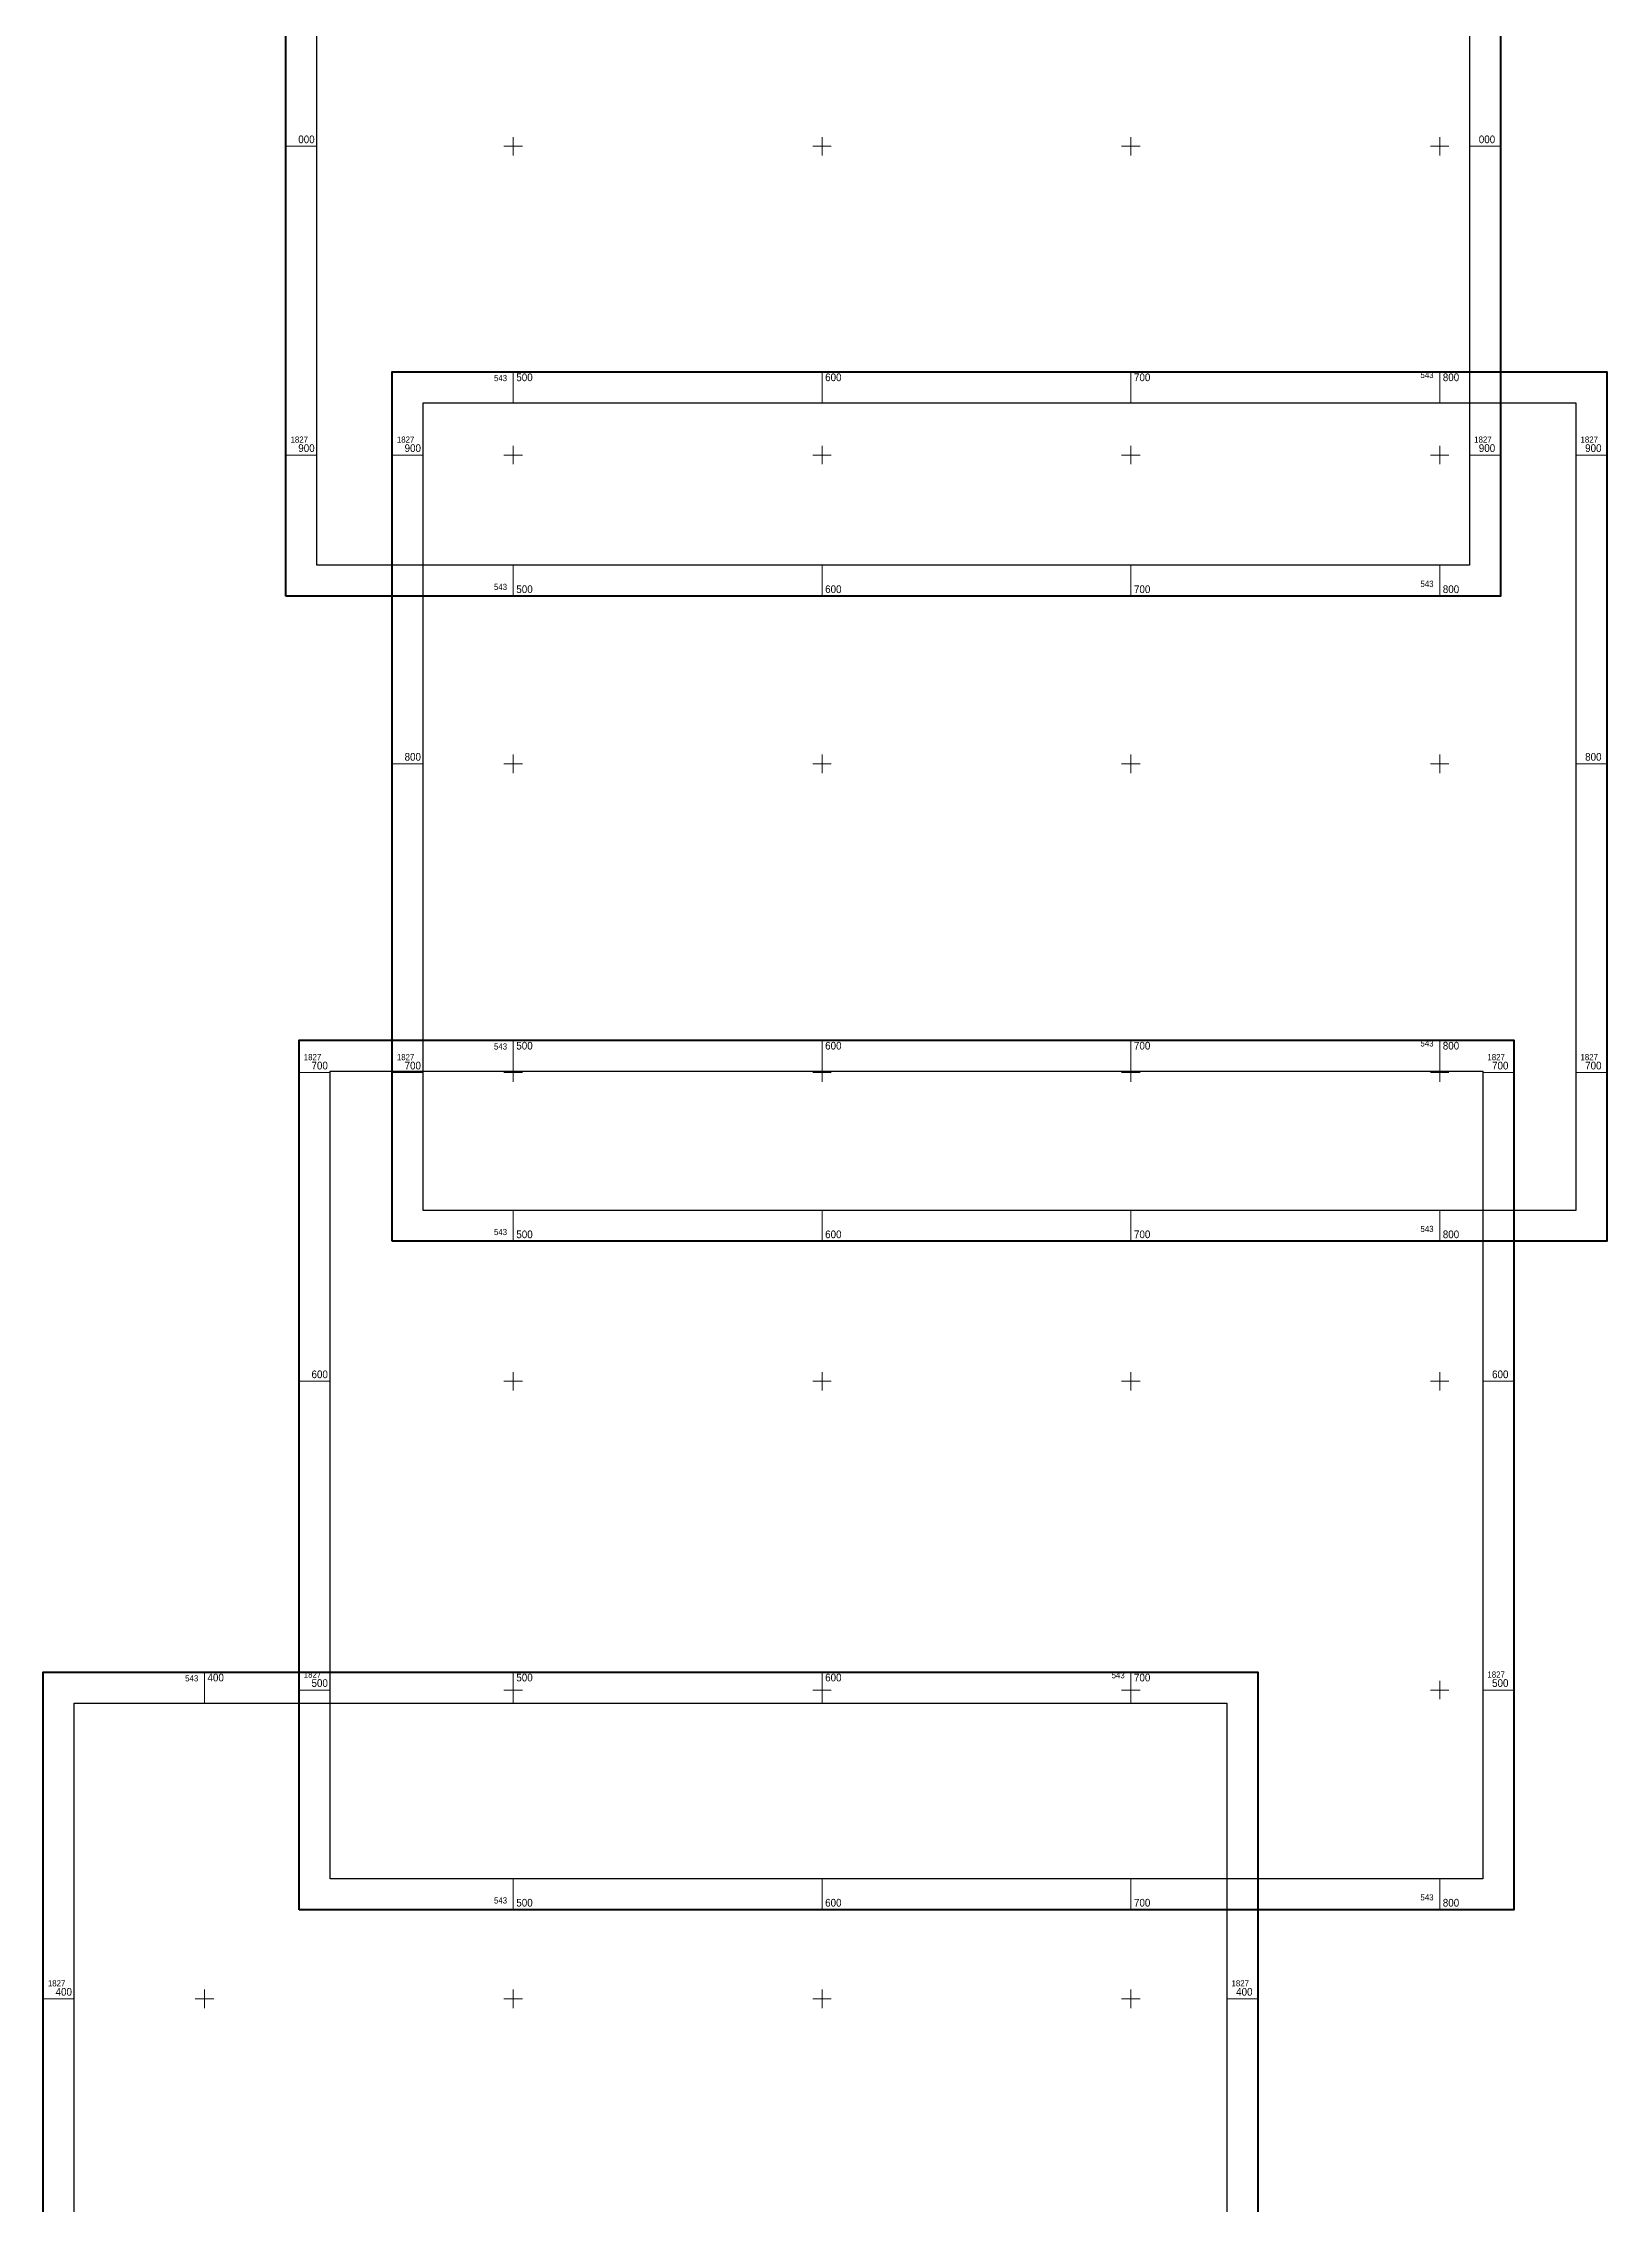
# Model space of a CAD drawing. Header units: metres. Extents: x 542869 to 545424, y 1823472 to 1835781.
# Drawn here: x 543348 to 543854, y 1827333 to 1828033 of the extents above; entities that cross this region are included whole.
import ezdxf
from ezdxf.enums import TextEntityAlignment as Align

# ---------------------------------------------------------------- set-up
doc = ezdxf.new("R2010")
doc.units = ezdxf.units.M
for name, color, linetype, lineweight in [('45', 7, 'Continuous', 13), ('46', 7, 'Continuous', 13), ('47', 7, 'Continuous', 13), ('48', 7, 'Continuous', 13)]:
    doc.layers.add(name, color=color, linetype=linetype, lineweight=lineweight)

msp = doc.modelspace()

# ---------------------------------------------------------------- linework, layer by layer
at = {"layer": '45'}
for p, q in [((543426.39, 1828000), (543436.39, 1828000)), ((543497, 1828000), (543503, 1828000)), ((543500, 1827997), (543500, 1828003)), ((543597, 1828000), (543603, 1828000)), ((543600, 1827997), (543600, 1828003)), ((543697, 1828000), (543703, 1828000)), ((543700, 1827997), (543700, 1828003)), ((543797, 1828000), (543803, 1828000)), ((543800, 1827997), (543800, 1828003)), ((543809.66, 1828000), (543819.66, 1828000)), ((543500, 1827897), (543500, 1827903)), ((543600, 1827897), (543600, 1827903)), ((543700, 1827897), (543700, 1827903)), ((543800, 1827897), (543800, 1827903)), ((543426.39, 1827900), (543436.39, 1827900)), ((543497, 1827900), (543503, 1827900)), ((543597, 1827900), (543603, 1827900)), ((543697, 1827900), (543703, 1827900)), ((543797, 1827900), (543803, 1827900)), ((543809.66, 1827900), (543819.66, 1827900)), ((543500, 1827854.29), (543500, 1827864.29)), ((543600, 1827854.29), (543600, 1827864.29)), ((543700, 1827854.29), (543700, 1827864.29)), ((543800, 1827854.29), (543800, 1827864.29))]:
    msp.add_line(p, q, dxfattribs=at)
at = {"layer": '45', "lineweight": 40}
msp.add_lwpolyline([(543426.39, 1827854.29), (543426.39, 1828135.88), (543819.66, 1828135.88), (543819.66, 1827854.29)], close=True, dxfattribs=at)
at = {"layer": '45', "lineweight": 25}
msp.add_lwpolyline([(543436.39, 1827864.29), (543436.39, 1828125.88), (543809.66, 1828125.88), (543809.66, 1827864.29)], close=True, dxfattribs=at)
at = {"layer": '46'}
for p, q in [((543500, 1827916.93), (543500, 1827926.93)), ((543600, 1827916.93), (543600, 1827926.93)), ((543700, 1827916.93), (543700, 1827926.93)), ((543800, 1827916.93), (543800, 1827926.93)), ((543500, 1827897), (543500, 1827903)), ((543600, 1827897), (543600, 1827903)), ((543700, 1827897), (543700, 1827903)), ((543800, 1827897), (543800, 1827903)), ((543460.82, 1827900), (543470.82, 1827900)), ((543497, 1827900), (543503, 1827900)), ((543597, 1827900), (543603, 1827900)), ((543697, 1827900), (543703, 1827900)), ((543797, 1827900), (543803, 1827900)), ((543844.09, 1827900), (543854.09, 1827900)), ((543460.82, 1827800), (543470.82, 1827800)), ((543497, 1827800), (543503, 1827800)), ((543500, 1827797), (543500, 1827803)), ((543597, 1827800), (543603, 1827800)), ((543600, 1827797), (543600, 1827803)), ((543697, 1827800), (543703, 1827800)), ((543700, 1827797), (543700, 1827803)), ((543797, 1827800), (543803, 1827800)), ((543800, 1827797), (543800, 1827803)), ((543844.09, 1827800), (543854.09, 1827800)), ((543460.82, 1827700), (543470.82, 1827700)), ((543497, 1827700), (543503, 1827700)), ((543500, 1827697), (543500, 1827703)), ((543597, 1827700), (543603, 1827700)), ((543600, 1827697), (543600, 1827703)), ((543697, 1827700), (543703, 1827700)), ((543700, 1827697), (543700, 1827703)), ((543797, 1827700), (543803, 1827700)), ((543800, 1827697), (543800, 1827703)), ((543844.09, 1827700), (543854.09, 1827700)), ((543500, 1827645.34), (543500, 1827655.34)), ((543600, 1827645.34), (543600, 1827655.34)), ((543700, 1827645.34), (543700, 1827655.34)), ((543800, 1827645.34), (543800, 1827655.34))]:
    msp.add_line(p, q, dxfattribs=at)
at = {"layer": '46', "lineweight": 40}
msp.add_lwpolyline([(543460.82, 1827645.34), (543460.82, 1827926.93), (543854.09, 1827926.93), (543854.09, 1827645.34)], close=True, dxfattribs=at)
at = {"layer": '46', "lineweight": 25}
msp.add_lwpolyline([(543470.82, 1827655.34), (543470.82, 1827916.93), (543844.09, 1827916.93), (543844.09, 1827655.34)], close=True, dxfattribs=at)
at = {"layer": '47'}
for p, q in [((543500, 1827700.44), (543500, 1827710.44)), ((543600, 1827700.44), (543600, 1827710.44)), ((543700, 1827700.44), (543700, 1827710.44)), ((543800, 1827700.44), (543800, 1827710.44)), ((543430.68, 1827700), (543440.68, 1827700)), ((543497, 1827700), (543503, 1827700)), ((543500, 1827697), (543500, 1827703)), ((543597, 1827700), (543603, 1827700)), ((543600, 1827697), (543600, 1827703)), ((543697, 1827700), (543703, 1827700)), ((543700, 1827697), (543700, 1827703)), ((543797, 1827700), (543803, 1827700)), ((543800, 1827697), (543800, 1827703)), ((543813.95, 1827700), (543823.95, 1827700)), ((543500, 1827597), (543500, 1827603)), ((543600, 1827597), (543600, 1827603)), ((543700, 1827597), (543700, 1827603)), ((543800, 1827597), (543800, 1827603)), ((543430.68, 1827600), (543440.68, 1827600)), ((543497, 1827600), (543503, 1827600)), ((543597, 1827600), (543603, 1827600)), ((543697, 1827600), (543703, 1827600)), ((543797, 1827600), (543803, 1827600)), ((543813.95, 1827600), (543823.95, 1827600)), ((543500, 1827497), (543500, 1827503)), ((543600, 1827497), (543600, 1827503)), ((543700, 1827497), (543700, 1827503)), ((543800, 1827497), (543800, 1827503)), ((543430.68, 1827500), (543440.68, 1827500)), ((543497, 1827500), (543503, 1827500)), ((543597, 1827500), (543603, 1827500)), ((543697, 1827500), (543703, 1827500)), ((543797, 1827500), (543803, 1827500)), ((543813.95, 1827500), (543823.95, 1827500)), ((543500, 1827428.85), (543500, 1827438.85)), ((543600, 1827428.85), (543600, 1827438.85)), ((543700, 1827428.85), (543700, 1827438.85)), ((543800, 1827428.85), (543800, 1827438.85))]:
    msp.add_line(p, q, dxfattribs=at)
at = {"layer": '47', "lineweight": 40}
msp.add_lwpolyline([(543430.68, 1827428.85), (543430.68, 1827710.44), (543823.95, 1827710.44), (543823.95, 1827428.85)], close=True, dxfattribs=at)
at = {"layer": '47', "lineweight": 25}
msp.add_lwpolyline([(543440.68, 1827438.85), (543440.68, 1827700.44), (543813.95, 1827700.44), (543813.95, 1827438.85)], close=True, dxfattribs=at)
at = {"layer": '48'}
for p, q in [((543400, 1827495.79), (543400, 1827505.79)), ((543500, 1827495.79), (543500, 1827505.79)), ((543600, 1827495.79), (543600, 1827505.79)), ((543700, 1827495.79), (543700, 1827505.79)), ((543347.81, 1827400), (543357.81, 1827400)), ((543397, 1827400), (543403, 1827400)), ((543400, 1827397), (543400, 1827403)), ((543497, 1827400), (543503, 1827400)), ((543500, 1827397), (543500, 1827403)), ((543597, 1827400), (543603, 1827400)), ((543600, 1827397), (543600, 1827403)), ((543697, 1827400), (543703, 1827400)), ((543700, 1827397), (543700, 1827403)), ((543731.08, 1827400), (543741.08, 1827400))]:
    msp.add_line(p, q, dxfattribs=at)
at = {"layer": '48', "lineweight": 40}
msp.add_lwpolyline([(543347.81, 1827224.2), (543347.81, 1827505.79), (543741.08, 1827505.79), (543741.08, 1827224.2)], close=True, dxfattribs=at)
at = {"layer": '48', "lineweight": 25}
msp.add_lwpolyline([(543357.81, 1827234.2), (543357.81, 1827495.79), (543731.08, 1827495.79), (543731.08, 1827234.2)], close=True, dxfattribs=at)

# ---------------------------------------------------------------- texts
at = {"layer": '45', "width": 0.95}
for s, height, p in [('000', 2.5, (543430.39, 1828001)), ('000', 2.5, (543812.66, 1828001)), ('1827', 2, (543427.89, 1827904)), ('900', 2.5, (543430.39, 1827901)), ('1827', 2, (543811.16, 1827904)), ('900', 2.5, (543812.66, 1827901)), ('500', 2.5, (543501, 1827855.29)), ('600', 2.5, (543601, 1827855.29)), ('700', 2.5, (543701, 1827855.29)), ('800', 2.5, (543801, 1827855.29))]:
    msp.add_text(s, height=height, dxfattribs=at).set_placement(p)
for p in [(543498, 1827856.29), (543798, 1827857.29)]:
    msp.add_text('543', height=2, dxfattribs=at).set_placement(p, align=Align.RIGHT)
at = {"layer": '46', "width": 0.95}
for p in [(543498, 1827923.93), (543798, 1827924.93), (543798, 1827648.34), (543498, 1827647.34)]:
    msp.add_text('543', height=2, dxfattribs=at).set_placement(p, align=Align.RIGHT)
for s, height, p in [('500', 2.5, (543501, 1827923.93)), ('600', 2.5, (543601, 1827923.93)), ('700', 2.5, (543701, 1827923.93)), ('800', 2.5, (543801, 1827923.93)), ('1827', 2, (543462.32, 1827904)), ('900', 2.5, (543464.82, 1827901)), ('1827', 2, (543845.59, 1827904)), ('900', 2.5, (543847.09, 1827901)), ('800', 2.5, (543464.82, 1827801)), ('800', 2.5, (543847.09, 1827801)), ('1827', 2, (543462.32, 1827704)), ('1827', 2, (543845.59, 1827704)), ('700', 2.5, (543464.82, 1827701)), ('700', 2.5, (543847.09, 1827701)), ('500', 2.5, (543501, 1827646.34)), ('600', 2.5, (543601, 1827646.34)), ('700', 2.5, (543701, 1827646.34)), ('800', 2.5, (543801, 1827646.34))]:
    msp.add_text(s, height=height, dxfattribs=at).set_placement(p)
at = {"layer": '47', "width": 0.95}
for s, height, p in [('1827', 2, (543432.18, 1827704)), ('500', 2.5, (543501, 1827707.44)), ('600', 2.5, (543601, 1827707.44)), ('700', 2.5, (543701, 1827707.44)), ('800', 2.5, (543801, 1827707.44)), ('1827', 2, (543815.45, 1827704)), ('700', 2.5, (543434.68, 1827701)), ('700', 2.5, (543816.95, 1827701)), ('600', 2.5, (543434.68, 1827601)), ('600', 2.5, (543816.95, 1827601)), ('1827', 2, (543432.18, 1827504)), ('500', 2.5, (543434.68, 1827501)), ('1827', 2, (543815.45, 1827504)), ('500', 2.5, (543816.95, 1827501)), ('500', 2.5, (543501, 1827429.85)), ('600', 2.5, (543601, 1827429.85)), ('700', 2.5, (543701, 1827429.85)), ('800', 2.5, (543801, 1827429.85))]:
    msp.add_text(s, height=height, dxfattribs=at).set_placement(p)
for p in [(543498, 1827707.44), (543798, 1827708.44), (543498, 1827430.85), (543798, 1827431.85)]:
    msp.add_text('543', height=2, dxfattribs=at).set_placement(p, align=Align.RIGHT)
at = {"layer": '48', "width": 0.95}
for p in [(543398, 1827502.79), (543698, 1827503.79)]:
    msp.add_text('543', height=2, dxfattribs=at).set_placement(p, align=Align.RIGHT)
for s, height, p in [('400', 2.5, (543401, 1827502.79)), ('500', 2.5, (543501, 1827502.79)), ('600', 2.5, (543601, 1827502.79)), ('700', 2.5, (543701, 1827502.79)), ('1827', 2, (543349.31, 1827404)), ('1827', 2, (543732.58, 1827404)), ('400', 2.5, (543351.81, 1827401)), ('400', 2.5, (543734.08, 1827401))]:
    msp.add_text(s, height=height, dxfattribs=at).set_placement(p)

doc.saveas('drawing.dxf')
